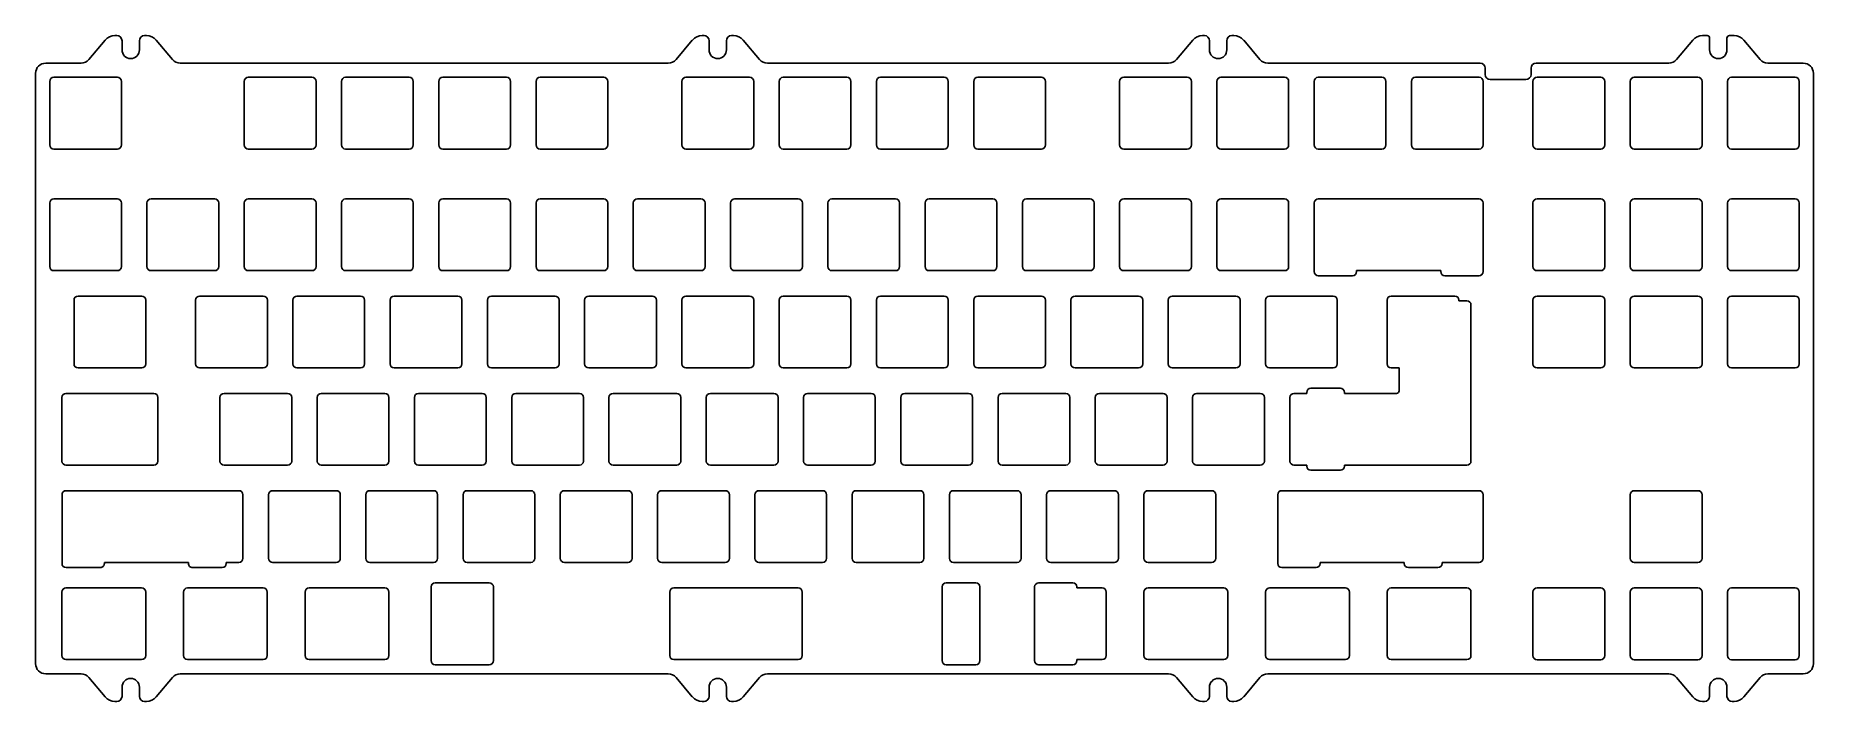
# Model space of a CAD drawing. Header units: millimetres. Extents: x 17 to 365, y 720 to 851.
import ezdxf

# ---------------------------------------------------------------- set-up
doc = ezdxf.new("R2010")
doc.units = ezdxf.units.MM
doc.layers.add('C', color=4, linetype='Continuous')

msp = doc.modelspace()

# ---------------------------------------------------------------- linework, layer by layer
at = {"layer": 'C'}
for p, q in [((27.49, 845.91), (30.67, 849.7)), ((32.58, 850.59), (32.96, 850.59)), ((38.36, 850.59), (38.74, 850.59)), ((43.84, 845.91), (40.66, 849.7)), ((142.48, 845.91), (145.66, 849.7)), ((147.58, 850.59), (147.95, 850.59)), ((153.35, 850.59), (153.73, 850.59)), ((158.83, 845.91), (155.65, 849.7)), ((240.48, 845.91), (243.66, 849.7)), ((245.95, 850.59), (245.58, 850.59)), ((251.73, 850.59), (251.35, 850.59)), ((256.83, 845.91), (253.65, 849.7)), ((338.43, 845.91), (341.62, 849.7)), ((344.41, 850.59), (343.53, 850.59)), ((344.91, 847.79), (344.91, 850.09)), ((348.31, 847.79), (348.31, 850.09)), ((349.69, 850.59), (348.81, 850.59)), ((354.78, 845.91), (351.6, 849.7)), ((33.96, 847.79), (33.96, 849.59)), ((37.36, 847.79), (37.36, 849.59)), ((148.95, 847.79), (148.95, 849.59)), ((152.35, 847.79), (152.35, 849.59)), ((246.95, 847.79), (246.95, 849.59)), ((250.35, 847.79), (250.35, 849.59)), ((17.03, 727.58), (17.03, 843.19)), ((25.95, 845.19), (19.03, 845.19)), ((45.37, 845.19), (140.95, 845.19)), ((160.36, 845.19), (238.95, 845.19)), ((258.36, 845.19), (299.94, 845.19)), ((300.94, 842.99), (300.94, 844.19)), ((309.94, 844.19), (309.94, 842.99)), ((310.94, 845.19), (336.9, 845.19)), ((356.32, 845.19), (363.24, 845.19)), ((365.24, 727.58), (365.24, 843.19)), ((19.8, 841.62), (19.8, 829.16)), ((20.6, 842.42), (33.06, 842.42)), ((33.86, 841.62), (33.86, 829.16)), ((57.9, 841.62), (57.9, 829.16)), ((58.7, 842.42), (71.16, 842.42)), ((71.96, 841.62), (71.96, 829.16)), ((76.95, 841.62), (76.95, 829.16)), ((77.75, 842.42), (90.21, 842.42)), ((91.01, 841.62), (91.01, 829.16)), ((96, 841.62), (96, 829.16)), ((96.8, 842.42), (109.26, 842.42)), ((110.06, 841.62), (110.06, 829.16)), ((115.05, 841.62), (115.05, 829.16)), ((115.85, 842.42), (128.31, 842.42)), ((129.11, 841.62), (129.11, 829.16)), ((143.62, 841.62), (143.62, 829.16)), ((144.42, 842.42), (156.88, 842.42)), ((157.68, 841.62), (157.68, 829.16)), ((162.67, 841.62), (162.67, 829.16)), ((163.47, 842.42), (175.93, 842.42)), ((176.73, 841.62), (176.73, 829.16)), ((181.72, 841.62), (181.72, 829.16)), ((182.52, 842.42), (194.98, 842.42)), ((195.78, 841.62), (195.78, 829.16)), ((200.77, 841.62), (200.77, 829.16)), ((201.57, 842.42), (214.03, 842.42)), ((214.83, 841.62), (214.83, 829.16)), ((229.35, 841.62), (229.35, 829.16)), ((230.15, 842.42), (242.61, 842.42)), ((243.41, 841.62), (243.41, 829.16)), ((248.4, 841.62), (248.4, 829.16)), ((249.2, 842.42), (261.66, 842.42)), ((262.46, 841.62), (262.46, 829.16)), ((267.45, 841.62), (267.45, 829.16)), ((268.25, 842.42), (280.71, 842.42)), ((281.51, 841.62), (281.51, 829.16)), ((286.5, 841.62), (286.5, 829.16)), ((287.3, 842.42), (299.76, 842.42)), ((300.56, 841.62), (300.56, 829.16)), ((301.94, 841.99), (308.94, 841.99)), ((310.31, 841.62), (310.31, 829.16)), ((311.11, 842.42), (323.57, 842.42)), ((324.37, 841.62), (324.37, 829.16)), ((329.36, 841.62), (329.36, 829.16)), ((330.16, 842.42), (342.62, 842.42)), ((343.42, 841.62), (343.42, 829.16)), ((348.41, 841.62), (348.41, 829.16)), ((349.21, 842.42), (361.67, 842.42)), ((362.47, 841.62), (362.47, 829.16)), ((20.6, 828.36), (33.06, 828.36)), ((58.7, 828.36), (71.16, 828.36)), ((77.75, 828.36), (90.21, 828.36)), ((96.8, 828.36), (109.26, 828.36)), ((115.85, 828.36), (128.31, 828.36)), ((144.42, 828.36), (156.88, 828.36)), ((163.47, 828.36), (175.93, 828.36)), ((182.52, 828.36), (194.98, 828.36)), ((201.57, 828.36), (214.03, 828.36)), ((230.15, 828.36), (242.61, 828.36)), ((249.2, 828.36), (261.66, 828.36)), ((268.25, 828.36), (280.71, 828.36)), ((287.3, 828.36), (299.76, 828.36)), ((311.11, 828.36), (323.57, 828.36)), ((330.16, 828.36), (342.62, 828.36)), ((349.21, 828.36), (361.67, 828.36)), ((20.6, 818.61), (33.06, 818.61)), ((39.65, 818.61), (52.11, 818.61)), ((58.7, 818.61), (71.16, 818.61)), ((77.75, 818.61), (90.21, 818.61)), ((96.8, 818.61), (109.26, 818.61)), ((115.85, 818.61), (128.31, 818.61)), ((134.9, 818.61), (147.36, 818.61)), ((153.95, 818.61), (166.41, 818.61)), ((173, 818.61), (185.46, 818.61)), ((192.05, 818.61), (204.51, 818.61)), ((211.1, 818.61), (223.56, 818.61)), ((230.15, 818.61), (242.61, 818.61)), ((249.2, 818.61), (261.66, 818.61)), ((268.26, 818.61), (299.75, 818.61)), ((311.11, 818.61), (323.57, 818.61)), ((330.16, 818.61), (342.62, 818.61)), ((349.21, 818.61), (361.67, 818.61)), ((19.8, 817.81), (19.8, 805.35)), ((33.86, 817.81), (33.86, 805.35)), ((38.85, 817.81), (38.85, 805.35)), ((52.91, 817.81), (52.91, 805.35)), ((57.9, 817.81), (57.9, 805.35)), ((71.96, 817.81), (71.96, 805.35)), ((76.95, 817.81), (76.95, 805.35)), ((91.01, 817.81), (91.01, 805.35)), ((96, 817.81), (96, 805.35)), ((110.06, 817.81), (110.06, 805.35)), ((115.05, 817.81), (115.05, 805.35)), ((129.11, 817.81), (129.11, 805.35)), ((134.1, 817.81), (134.1, 805.35)), ((148.16, 817.81), (148.16, 805.35)), ((153.15, 817.81), (153.15, 805.35)), ((167.21, 817.81), (167.21, 805.35)), ((172.2, 817.81), (172.2, 805.35)), ((186.26, 817.81), (186.26, 805.35)), ((191.25, 817.81), (191.25, 805.35)), ((205.31, 817.81), (205.31, 805.35)), ((210.3, 817.81), (210.3, 805.35)), ((224.36, 817.81), (224.36, 805.35)), ((229.35, 817.81), (229.35, 805.35)), ((243.41, 817.81), (243.41, 805.35)), ((248.4, 817.81), (248.4, 805.35)), ((262.46, 817.81), (262.46, 805.35)), ((267.46, 817.81), (267.46, 804.36)), ((300.55, 817.81), (300.55, 804.36)), ((310.31, 817.81), (310.31, 805.35)), ((324.37, 817.81), (324.37, 805.35)), ((329.36, 817.81), (329.36, 805.35)), ((343.42, 817.81), (343.42, 805.35)), ((348.41, 817.81), (348.41, 805.35)), ((362.47, 817.81), (362.47, 805.35)), ((20.6, 804.55), (33.06, 804.55)), ((39.65, 804.55), (52.11, 804.55)), ((58.7, 804.55), (71.16, 804.55)), ((77.75, 804.55), (90.21, 804.55)), ((96.8, 804.55), (109.26, 804.55)), ((115.85, 804.55), (128.31, 804.55)), ((134.9, 804.55), (147.36, 804.55)), ((153.95, 804.55), (166.41, 804.55)), ((173, 804.55), (185.46, 804.55)), ((192.05, 804.55), (204.51, 804.55)), ((211.1, 804.55), (223.56, 804.55)), ((230.15, 804.55), (242.61, 804.55)), ((249.2, 804.55), (261.66, 804.55)), ((275.77, 804.55), (292.24, 804.55)), ((275.77, 804.36), (275.77, 804.55)), ((292.24, 804.36), (292.24, 804.55)), ((311.11, 804.55), (323.57, 804.55)), ((330.16, 804.55), (342.62, 804.55)), ((349.21, 804.55), (361.67, 804.55)), ((268.26, 803.56), (274.97, 803.56)), ((293.04, 803.56), (299.75, 803.56)), ((24.56, 798.76), (24.56, 786.3)), ((25.36, 799.56), (37.82, 799.56)), ((38.62, 798.76), (38.62, 786.3)), ((48.37, 798.76), (48.37, 786.3)), ((49.17, 799.56), (61.63, 799.56)), ((62.43, 798.76), (62.43, 786.3)), ((67.42, 798.76), (67.42, 786.3)), ((68.22, 799.56), (80.68, 799.56)), ((81.48, 798.76), (81.48, 786.3)), ((86.47, 798.76), (86.47, 786.3)), ((87.27, 799.56), (99.73, 799.56)), ((100.53, 798.76), (100.53, 786.3)), ((105.52, 798.76), (105.52, 786.3)), ((106.32, 799.56), (118.78, 799.56)), ((119.58, 798.76), (119.58, 786.3)), ((124.57, 798.76), (124.57, 786.3)), ((125.37, 799.56), (137.83, 799.56)), ((138.63, 798.76), (138.63, 786.3)), ((143.62, 798.76), (143.62, 786.3)), ((144.42, 799.56), (156.88, 799.56)), ((157.68, 798.76), (157.68, 786.3)), ((162.67, 798.76), (162.67, 786.3)), ((163.47, 799.56), (175.93, 799.56)), ((176.73, 798.76), (176.73, 786.3)), ((181.72, 798.76), (181.72, 786.3)), ((182.52, 799.56), (194.98, 799.56)), ((195.78, 798.76), (195.78, 786.3)), ((200.77, 798.76), (200.77, 786.3)), ((201.57, 799.56), (214.03, 799.56)), ((214.83, 798.76), (214.83, 786.3)), ((219.82, 798.76), (219.82, 786.3)), ((220.62, 799.56), (233.08, 799.56)), ((233.88, 798.76), (233.88, 786.3)), ((238.87, 798.76), (238.87, 786.3)), ((239.67, 799.56), (252.13, 799.56)), ((252.93, 798.76), (252.93, 786.3)), ((257.92, 798.76), (257.92, 786.3)), ((258.72, 799.56), (271.18, 799.56)), ((271.98, 798.76), (271.98, 786.3)), ((281.74, 798.76), (281.74, 786.3)), ((282.54, 799.56), (295, 799.56)), ((295.8, 798.76), (295.8, 798.64)), ((295.8, 798.64), (297.37, 798.64)), ((298.17, 797.84), (298.17, 767.25)), ((310.31, 798.76), (310.31, 786.3)), ((311.11, 799.56), (323.57, 799.56)), ((324.37, 798.76), (324.37, 786.3)), ((329.36, 798.76), (329.36, 786.3)), ((330.16, 799.56), (342.62, 799.56)), ((343.42, 798.76), (343.42, 786.3)), ((348.41, 798.76), (348.41, 786.3)), ((349.21, 799.56), (361.67, 799.56)), ((362.47, 798.76), (362.47, 786.3)), ((25.36, 785.5), (37.82, 785.5)), ((49.17, 785.5), (61.63, 785.5)), ((68.22, 785.5), (80.68, 785.5)), ((87.27, 785.5), (99.73, 785.5)), ((106.32, 785.5), (118.78, 785.5)), ((125.37, 785.5), (137.83, 785.5)), ((144.42, 785.5), (156.88, 785.5)), ((163.47, 785.5), (175.93, 785.5)), ((182.52, 785.5), (194.98, 785.5)), ((201.57, 785.5), (214.03, 785.5)), ((220.62, 785.5), (233.08, 785.5)), ((239.67, 785.5), (252.13, 785.5)), ((258.72, 785.5), (271.18, 785.5)), ((282.54, 785.5), (284.1, 785.5)), ((284.1, 785.5), (284.1, 781.01)), ((311.11, 785.5), (323.57, 785.5)), ((330.16, 785.5), (342.62, 785.5)), ((349.21, 785.5), (361.67, 785.5)), ((22.98, 780.51), (40.2, 780.51)), ((53.94, 780.51), (66.4, 780.51)), ((72.99, 780.51), (85.45, 780.51)), ((92.04, 780.51), (104.5, 780.51)), ((111.09, 780.51), (123.55, 780.51)), ((130.14, 780.51), (142.6, 780.51)), ((149.19, 780.51), (161.65, 780.51)), ((168.24, 780.51), (180.7, 780.51)), ((187.29, 780.51), (199.75, 780.51)), ((206.34, 780.51), (218.8, 780.51)), ((225.39, 780.51), (237.85, 780.51)), ((244.44, 780.51), (256.9, 780.51)), ((263.5, 780.51), (265.99, 780.51)), ((265.99, 780.71), (265.99, 780.51)), ((266.79, 781.51), (272.59, 781.51)), ((273.39, 780.71), (273.39, 780.51)), ((273.39, 780.51), (283.6, 780.51)), ((22.18, 779.71), (22.18, 767.25)), ((41, 779.71), (41, 767.25)), ((53.14, 779.71), (53.14, 767.25)), ((67.2, 779.71), (67.2, 767.25)), ((72.19, 779.71), (72.19, 767.25)), ((86.25, 779.71), (86.25, 767.25)), ((91.24, 779.71), (91.24, 767.25)), ((105.3, 779.71), (105.3, 767.25)), ((110.29, 779.71), (110.29, 767.25)), ((124.35, 779.71), (124.35, 767.25)), ((129.34, 779.71), (129.34, 767.25)), ((143.4, 779.71), (143.4, 767.25)), ((148.39, 779.71), (148.39, 767.25)), ((162.45, 779.71), (162.45, 767.25)), ((167.44, 779.71), (167.44, 767.25)), ((181.5, 779.71), (181.5, 767.25)), ((186.49, 779.71), (186.49, 767.25)), ((200.55, 779.71), (200.55, 767.25)), ((205.54, 779.71), (205.54, 767.25)), ((219.6, 779.71), (219.6, 767.25)), ((224.59, 779.71), (224.59, 767.25)), ((238.65, 779.71), (238.65, 767.25)), ((243.64, 779.71), (243.64, 767.25)), ((257.7, 779.71), (257.7, 767.25)), ((262.7, 779.71), (262.7, 767.25)), ((22.98, 766.45), (40.2, 766.45)), ((53.94, 766.45), (66.4, 766.45)), ((72.99, 766.45), (85.45, 766.45)), ((92.04, 766.45), (104.5, 766.45)), ((111.09, 766.45), (123.55, 766.45)), ((130.14, 766.45), (142.6, 766.45)), ((149.19, 766.45), (161.65, 766.45)), ((168.24, 766.45), (180.7, 766.45)), ((187.29, 766.45), (199.75, 766.45)), ((206.34, 766.45), (218.8, 766.45)), ((225.39, 766.45), (237.85, 766.45)), ((244.44, 766.45), (256.9, 766.45)), ((263.5, 766.45), (265.99, 766.45)), ((265.99, 766.25), (265.99, 766.45)), ((273.39, 766.25), (273.39, 766.45)), ((273.39, 766.45), (297.37, 766.45)), ((266.79, 765.45), (272.59, 765.45)), ((22.21, 747.2), (22.21, 760.66)), ((56.84, 761.46), (23.01, 761.46)), ((57.64, 748.21), (57.64, 760.66)), ((62.66, 760.66), (62.66, 748.2)), ((63.46, 761.46), (75.92, 761.46)), ((76.72, 760.66), (76.72, 748.2)), ((81.71, 760.66), (81.71, 748.2)), ((82.51, 761.46), (94.97, 761.46)), ((95.77, 760.66), (95.77, 748.2)), ((100.76, 760.66), (100.76, 748.2)), ((101.56, 761.46), (114.02, 761.46)), ((114.82, 760.66), (114.82, 748.2)), ((119.81, 760.66), (119.81, 748.2)), ((120.61, 761.46), (133.07, 761.46)), ((133.87, 760.66), (133.87, 748.2)), ((138.86, 760.66), (138.86, 748.2)), ((139.66, 761.46), (152.12, 761.46)), ((152.92, 760.66), (152.92, 748.2)), ((157.91, 760.66), (157.91, 748.2)), ((158.71, 761.46), (171.17, 761.46)), ((171.97, 760.66), (171.97, 748.2)), ((176.96, 760.66), (176.96, 748.2)), ((177.76, 761.46), (190.22, 761.46)), ((191.02, 760.66), (191.02, 748.2)), ((196.01, 760.66), (196.01, 748.2)), ((196.81, 761.46), (209.27, 761.46)), ((210.07, 760.66), (210.07, 748.2)), ((215.06, 760.66), (215.06, 748.2)), ((215.86, 761.46), (228.32, 761.46)), ((229.12, 760.66), (229.12, 748.2)), ((234.11, 760.66), (234.11, 748.2)), ((234.91, 761.46), (247.37, 761.46)), ((248.17, 760.66), (248.17, 748.2)), ((260.32, 760.66), (260.32, 747.2)), ((261.12, 761.46), (299.75, 761.46)), ((300.55, 760.66), (300.55, 748.21)), ((329.36, 760.66), (329.36, 748.2)), ((330.16, 761.46), (342.62, 761.46)), ((343.42, 760.66), (343.42, 748.2)), ((29.7, 746.4), (23.01, 746.4)), ((30.5, 747.4), (46.97, 747.4)), ((30.5, 747.4), (30.5, 747.2)), ((46.97, 747.4), (46.97, 747.2)), ((47.77, 746.4), (53.57, 746.4)), ((54.37, 747.41), (56.84, 747.41)), ((54.37, 747.2), (54.37, 747.41)), ((63.46, 747.4), (75.92, 747.4)), ((82.51, 747.4), (94.97, 747.4)), ((101.56, 747.4), (114.02, 747.4)), ((120.61, 747.4), (133.07, 747.4)), ((139.66, 747.4), (152.12, 747.4)), ((158.71, 747.4), (171.17, 747.4)), ((177.76, 747.4), (190.22, 747.4)), ((196.81, 747.4), (209.27, 747.4)), ((215.86, 747.4), (228.32, 747.4)), ((234.91, 747.4), (247.37, 747.4)), ((261.12, 746.4), (267.82, 746.4)), ((268.62, 747.4), (285.1, 747.4)), ((268.62, 747.2), (268.62, 747.4)), ((285.1, 747.2), (285.1, 747.4)), ((285.9, 746.4), (291.7, 746.4)), ((292.5, 747.41), (299.75, 747.41)), ((292.5, 747.2), (292.5, 747.41)), ((330.16, 747.4), (342.62, 747.4)), ((22.99, 742.41), (37.81, 742.41)), ((46.8, 742.41), (61.62, 742.41)), ((70.62, 742.41), (85.44, 742.41)), ((94.5, 728.17), (94.5, 742.61)), ((95.3, 743.41), (105.9, 743.41)), ((106.7, 728.17), (106.7, 742.61)), ((142.05, 742.41), (166.4, 742.41)), ((194.58, 728.17), (194.58, 742.61)), ((195.38, 743.41), (201.18, 743.41)), ((201.98, 728.17), (201.98, 742.61)), ((212.69, 742.61), (212.69, 728.17)), ((213.49, 743.41), (220.2, 743.41)), ((221, 742.41), (221, 742.61)), ((225.93, 742.41), (221, 742.41)), ((234.92, 742.41), (249.74, 742.41)), ((258.73, 742.41), (273.56, 742.41)), ((282.55, 742.41), (297.37, 742.41)), ((311.11, 742.41), (323.57, 742.41)), ((330.16, 742.41), (342.62, 742.41)), ((349.21, 742.41), (361.67, 742.41)), ((22.19, 741.61), (22.19, 729.17)), ((38.61, 741.61), (38.61, 729.17)), ((46, 741.61), (46, 729.17)), ((62.42, 741.61), (62.42, 729.17)), ((69.82, 741.61), (69.82, 729.17)), ((86.24, 741.61), (86.24, 729.17)), ((141.25, 741.61), (141.25, 729.17)), ((167.2, 741.61), (167.2, 729.17)), ((226.73, 741.61), (226.73, 729.17)), ((234.12, 741.61), (234.12, 729.17)), ((250.54, 741.61), (250.54, 729.17)), ((257.93, 741.61), (257.93, 729.17)), ((274.36, 741.61), (274.36, 729.17)), ((281.75, 741.61), (281.75, 729.17)), ((298.17, 741.61), (298.17, 729.17)), ((310.31, 741.61), (310.31, 729.15)), ((324.37, 741.61), (324.37, 729.15)), ((329.36, 741.61), (329.36, 729.15)), ((343.42, 741.61), (343.42, 729.15)), ((348.41, 741.61), (348.41, 729.15)), ((362.47, 741.61), (362.47, 729.15)), ((22.99, 728.37), (37.81, 728.37)), ((46.8, 728.37), (61.62, 728.37)), ((70.62, 728.37), (85.44, 728.37)), ((142.05, 728.37), (166.4, 728.37)), ((221, 728.37), (225.93, 728.37)), ((221, 728.37), (221, 728.17)), ((234.92, 728.37), (249.74, 728.37)), ((258.73, 728.37), (273.56, 728.37)), ((282.55, 728.37), (297.37, 728.37)), ((311.11, 728.35), (323.57, 728.35)), ((330.16, 728.35), (342.62, 728.35)), ((349.21, 728.35), (361.67, 728.35)), ((25.95, 725.58), (19.03, 725.58)), ((27.49, 724.87), (30.67, 721.07)), ((43.84, 724.87), (40.66, 721.07)), ((45.37, 725.58), (140.95, 725.58)), ((95.3, 727.37), (105.9, 727.37)), ((142.48, 724.87), (145.66, 721.07)), ((158.83, 724.87), (155.65, 721.07)), ((160.36, 725.58), (238.95, 725.58)), ((201.18, 727.37), (195.38, 727.37)), ((213.49, 727.37), (220.2, 727.37)), ((240.48, 724.87), (243.66, 721.07)), ((256.83, 724.87), (253.65, 721.07)), ((258.36, 725.58), (336.9, 725.58)), ((338.43, 724.87), (341.62, 721.07)), ((354.78, 724.87), (351.6, 721.07)), ((356.32, 725.58), (363.24, 725.58)), ((33.96, 722.98), (33.96, 721.18)), ((37.36, 722.98), (37.36, 721.18)), ((148.95, 722.98), (148.95, 721.18)), ((152.35, 722.98), (152.35, 721.18)), ((246.95, 722.98), (246.95, 721.18)), ((250.35, 722.98), (250.35, 721.18)), ((344.91, 722.98), (344.91, 721.18)), ((348.31, 722.98), (348.31, 721.18)), ((32.58, 720.18), (32.96, 720.18)), ((38.36, 720.18), (38.74, 720.18)), ((147.58, 720.18), (147.95, 720.18)), ((153.35, 720.18), (153.73, 720.18)), ((245.95, 720.18), (245.58, 720.18)), ((251.73, 720.18), (251.35, 720.18)), ((343.91, 720.18), (343.53, 720.18)), ((349.69, 720.18), (349.31, 720.18))]:
    msp.add_line(p, q, dxfattribs=at)
for centre, radius, start, end in [((32.58, 848.09), 2.5, 90, 140), ((32.96, 849.59), 1, 0, 90), ((38.36, 849.59), 1, 90, 180), ((38.74, 848.09), 2.5, 40, 90), ((147.58, 848.09), 2.5, 90, 140), ((147.95, 849.59), 1, 0, 90), ((153.35, 849.59), 1, 90, 180), ((153.73, 848.09), 2.5, 40, 90), ((245.58, 848.09), 2.5, 90, 140), ((245.95, 849.59), 1, 360, 90), ((251.35, 849.59), 1, 90, 180), ((251.73, 848.09), 2.5, 40, 90), ((343.53, 848.09), 2.5, 90, 140), ((344.41, 850.09), 0.5, 360, 90), ((348.81, 850.09), 0.5, 90, 180), ((349.69, 848.09), 2.5, 40, 90), ((35.66, 847.79), 1.7, 180, 0), ((150.65, 847.79), 1.7, 180, 0), ((248.65, 847.79), 1.7, 180, 0), ((346.61, 847.79), 1.7, 180, 0), ((19.03, 843.19), 2, 90, 180), ((25.95, 847.19), 2, 270, 320), ((45.37, 847.19), 2, 220, 270), ((140.95, 847.19), 2, 270, 320), ((160.36, 847.19), 2, 220, 270), ((238.95, 847.19), 2, 270, 320), ((258.36, 847.19), 2, 220, 270), ((299.94, 844.19), 1, 0, 90), ((301.94, 842.99), 1, 180, 270), ((308.94, 842.99), 1, 270, 0), ((310.94, 844.19), 1, 90, 180), ((336.9, 847.19), 2, 270, 320), ((356.32, 847.19), 2, 220, 270), ((363.24, 843.19), 2, 0, 90), ((20.6, 841.62), 0.8, 90, 180), ((33.06, 841.62), 0.8, 0, 90), ((58.7, 841.62), 0.8, 90, 180), ((71.16, 841.62), 0.8, 0, 90), ((77.75, 841.62), 0.8, 90, 180), ((90.21, 841.62), 0.8, 0, 90), ((96.8, 841.62), 0.8, 90, 180), ((109.26, 841.62), 0.8, 0, 90), ((115.85, 841.62), 0.8, 90, 180), ((128.31, 841.62), 0.8, 0, 90), ((144.42, 841.62), 0.8, 90, 180), ((156.88, 841.62), 0.8, 0, 90), ((163.47, 841.62), 0.8, 90, 180), ((175.93, 841.62), 0.8, 0, 90), ((182.52, 841.62), 0.8, 90, 180), ((194.98, 841.62), 0.8, 0, 90), ((201.57, 841.62), 0.8, 90, 180), ((214.03, 841.62), 0.8, 0, 90), ((230.15, 841.62), 0.8, 90, 180), ((242.61, 841.62), 0.8, 0, 90), ((249.2, 841.62), 0.8, 90, 180), ((261.66, 841.62), 0.8, 0, 90), ((268.25, 841.62), 0.8, 90, 180), ((280.71, 841.62), 0.8, 0, 90), ((287.3, 841.62), 0.8, 90, 180), ((299.76, 841.62), 0.8, 0, 90), ((311.11, 841.62), 0.8, 90, 180), ((323.57, 841.62), 0.8, 0, 90), ((330.16, 841.62), 0.8, 90, 180), ((342.62, 841.62), 0.8, 0, 90), ((349.21, 841.62), 0.8, 90, 180), ((361.67, 841.62), 0.8, 0, 90), ((20.6, 829.16), 0.8, 180, 270), ((33.06, 829.16), 0.8, 270, 0), ((58.7, 829.16), 0.8, 180, 270), ((71.16, 829.16), 0.8, 270, 0), ((77.75, 829.16), 0.8, 180, 270), ((90.21, 829.16), 0.8, 270, 0), ((96.8, 829.16), 0.8, 180, 270), ((109.26, 829.16), 0.8, 270, 0), ((115.85, 829.16), 0.8, 180, 270), ((128.31, 829.16), 0.8, 270, 0), ((144.42, 829.16), 0.8, 180, 270), ((156.88, 829.16), 0.8, 270, 0), ((163.47, 829.16), 0.8, 180, 270), ((175.93, 829.16), 0.8, 270, 0), ((182.52, 829.16), 0.8, 180, 270), ((194.98, 829.16), 0.8, 270, 0), ((201.57, 829.16), 0.8, 180, 270), ((214.03, 829.16), 0.8, 270, 0), ((230.15, 829.16), 0.8, 180, 270), ((242.61, 829.16), 0.8, 270, 0), ((249.2, 829.16), 0.8, 180, 270), ((261.66, 829.16), 0.8, 270, 0), ((268.25, 829.16), 0.8, 180, 270), ((280.71, 829.16), 0.8, 270, 0), ((287.3, 829.16), 0.8, 180, 270), ((299.76, 829.16), 0.8, 270, 0), ((311.11, 829.16), 0.8, 180, 270), ((323.57, 829.16), 0.8, 270, 0), ((330.16, 829.16), 0.8, 180, 270), ((342.62, 829.16), 0.8, 270, 0), ((349.21, 829.16), 0.8, 180, 270), ((361.67, 829.16), 0.8, 270, 0), ((20.6, 817.81), 0.8, 90, 180), ((33.06, 817.81), 0.8, 0, 90), ((39.65, 817.81), 0.8, 90, 180), ((52.11, 817.81), 0.8, 0, 90), ((58.7, 817.81), 0.8, 90, 180), ((71.16, 817.81), 0.8, 0, 90), ((77.75, 817.81), 0.8, 90, 180), ((90.21, 817.81), 0.8, 0, 90), ((96.8, 817.81), 0.8, 90, 180), ((109.26, 817.81), 0.8, 0, 90), ((115.85, 817.81), 0.8, 90, 180), ((128.31, 817.81), 0.8, 0, 90), ((134.9, 817.81), 0.8, 90, 180), ((147.36, 817.81), 0.8, 0, 90), ((153.95, 817.81), 0.8, 90, 180), ((166.41, 817.81), 0.8, 0, 90), ((173, 817.81), 0.8, 90, 180), ((185.46, 817.81), 0.8, 0, 90), ((192.05, 817.81), 0.8, 90, 180), ((204.51, 817.81), 0.8, 0, 90), ((211.1, 817.81), 0.8, 90, 180), ((223.56, 817.81), 0.8, 0, 90), ((230.15, 817.81), 0.8, 90, 180), ((242.61, 817.81), 0.8, 0, 90), ((249.2, 817.81), 0.8, 90, 180), ((261.66, 817.81), 0.8, 0, 90), ((268.26, 817.81), 0.8, 90, 180), ((299.75, 817.81), 0.8, 0, 90), ((311.11, 817.81), 0.8, 90, 180), ((323.57, 817.81), 0.8, 0, 90), ((330.16, 817.81), 0.8, 90, 180), ((342.62, 817.81), 0.8, 0, 90), ((349.21, 817.81), 0.8, 90, 180), ((361.67, 817.81), 0.8, 0, 90), ((20.6, 805.35), 0.8, 180, 270), ((33.06, 805.35), 0.8, 270, 0), ((39.65, 805.35), 0.8, 180, 270), ((52.11, 805.35), 0.8, 270, 0), ((58.7, 805.35), 0.8, 180, 270), ((71.16, 805.35), 0.8, 270, 0), ((77.75, 805.35), 0.8, 180, 270), ((90.21, 805.35), 0.8, 270, 0), ((96.8, 805.35), 0.8, 180, 270), ((109.26, 805.35), 0.8, 270, 0), ((115.85, 805.35), 0.8, 180, 270), ((128.31, 805.35), 0.8, 270, 0), ((134.9, 805.35), 0.8, 180, 270), ((147.36, 805.35), 0.8, 270, 0), ((153.95, 805.35), 0.8, 180, 270), ((166.41, 805.35), 0.8, 270, 0), ((173, 805.35), 0.8, 180, 270), ((185.46, 805.35), 0.8, 270, 0), ((192.05, 805.35), 0.8, 180, 270), ((204.51, 805.35), 0.8, 270, 0), ((211.1, 805.35), 0.8, 180, 270), ((223.56, 805.35), 0.8, 270, 0), ((230.15, 805.35), 0.8, 180, 270), ((242.61, 805.35), 0.8, 270, 0), ((249.2, 805.35), 0.8, 180, 270), ((261.66, 805.35), 0.8, 270, 0), ((311.11, 805.35), 0.8, 180, 270), ((323.57, 805.35), 0.8, 270, 0), ((330.16, 805.35), 0.8, 180, 270), ((342.62, 805.35), 0.8, 270, 0), ((349.21, 805.35), 0.8, 180, 270), ((361.67, 805.35), 0.8, 270, 0), ((268.26, 804.36), 0.8, 180, 270), ((274.97, 804.36), 0.8, 270, 0), ((293.04, 804.36), 0.8, 180, 270), ((299.75, 804.36), 0.8, 270, 0), ((25.36, 798.76), 0.8, 90, 180), ((37.82, 798.76), 0.8, 0, 90), ((49.17, 798.76), 0.8, 90, 180), ((61.63, 798.76), 0.8, 0, 90), ((68.22, 798.76), 0.8, 90, 180), ((80.68, 798.76), 0.8, 0, 90), ((87.27, 798.76), 0.8, 90, 180), ((99.73, 798.76), 0.8, 0, 90), ((106.32, 798.76), 0.8, 90, 180), ((118.78, 798.76), 0.8, 0, 90), ((125.37, 798.76), 0.8, 90, 180), ((137.83, 798.76), 0.8, 0, 90), ((144.42, 798.76), 0.8, 90, 180), ((156.88, 798.76), 0.8, 0, 90), ((163.47, 798.76), 0.8, 90, 180), ((175.93, 798.76), 0.8, 0, 90), ((182.52, 798.76), 0.8, 90, 180), ((194.98, 798.76), 0.8, 0, 90), ((201.57, 798.76), 0.8, 90, 180), ((214.03, 798.76), 0.8, 0, 90), ((220.62, 798.76), 0.8, 90, 180), ((233.08, 798.76), 0.8, 0, 90), ((239.67, 798.76), 0.8, 90, 180), ((252.13, 798.76), 0.8, 0, 90), ((258.72, 798.76), 0.8, 90, 180), ((271.18, 798.76), 0.8, 0, 90), ((282.54, 798.76), 0.8, 90, 180), ((295, 798.76), 0.8, 0, 90), ((297.37, 797.84), 0.8, 0, 90), ((311.11, 798.76), 0.8, 90, 180), ((323.57, 798.76), 0.8, 0, 90), ((330.16, 798.76), 0.8, 90, 180), ((342.62, 798.76), 0.8, 0, 90), ((349.21, 798.76), 0.8, 90, 180), ((361.67, 798.76), 0.8, 0, 90), ((25.36, 786.3), 0.8, 180, 270), ((37.82, 786.3), 0.8, 270, 0), ((49.17, 786.3), 0.8, 180, 270), ((61.63, 786.3), 0.8, 270, 0), ((68.22, 786.3), 0.8, 180, 270), ((80.68, 786.3), 0.8, 270, 0), ((87.27, 786.3), 0.8, 180, 270), ((99.73, 786.3), 0.8, 270, 0), ((106.32, 786.3), 0.8, 180, 270), ((118.78, 786.3), 0.8, 270, 0), ((125.37, 786.3), 0.8, 180, 270), ((137.83, 786.3), 0.8, 270, 0), ((144.42, 786.3), 0.8, 180, 270), ((156.88, 786.3), 0.8, 270, 0), ((163.47, 786.3), 0.8, 180, 270), ((175.93, 786.3), 0.8, 270, 0), ((182.52, 786.3), 0.8, 180, 270), ((194.98, 786.3), 0.8, 270, 0), ((201.57, 786.3), 0.8, 180, 270), ((214.03, 786.3), 0.8, 270, 0), ((220.62, 786.3), 0.8, 180, 270), ((233.08, 786.3), 0.8, 270, 0), ((239.67, 786.3), 0.8, 180, 270), ((252.13, 786.3), 0.8, 270, 0), ((258.72, 786.3), 0.8, 180, 270), ((271.18, 786.3), 0.8, 270, 0), ((282.54, 786.3), 0.8, 180, 270), ((311.11, 786.3), 0.8, 180, 270), ((323.57, 786.3), 0.8, 270, 0), ((330.16, 786.3), 0.8, 180, 270), ((342.62, 786.3), 0.8, 270, 0), ((349.21, 786.3), 0.8, 180, 270), ((361.67, 786.3), 0.8, 270, 0), ((22.98, 779.71), 0.8, 90, 180), ((40.2, 779.71), 0.8, 0, 90), ((53.94, 779.71), 0.8, 90, 180), ((66.4, 779.71), 0.8, 0, 90), ((72.99, 779.71), 0.8, 90, 180), ((85.45, 779.71), 0.8, 0, 90), ((92.04, 779.71), 0.8, 90, 180), ((104.5, 779.71), 0.8, 0, 90), ((111.09, 779.71), 0.8, 90, 180), ((123.55, 779.71), 0.8, 0, 90), ((130.14, 779.71), 0.8, 90, 180), ((142.6, 779.71), 0.8, 0, 90), ((149.19, 779.71), 0.8, 90, 180), ((161.65, 779.71), 0.8, 0, 90), ((168.24, 779.71), 0.8, 90, 180), ((180.7, 779.71), 0.8, 0, 90), ((187.29, 779.71), 0.8, 90, 180), ((199.75, 779.71), 0.8, 0, 90), ((206.34, 779.71), 0.8, 90, 180), ((218.8, 779.71), 0.8, 0, 90), ((225.39, 779.71), 0.8, 90, 180), ((237.85, 779.71), 0.8, 0, 90), ((244.44, 779.71), 0.8, 90, 180), ((256.9, 779.71), 0.8, 0, 90), ((263.5, 779.71), 0.8, 90, 180), ((266.79, 780.71), 0.8, 90, 180), ((272.59, 780.71), 0.8, 0, 90), ((283.6, 781.01), 0.5, 270, 0), ((22.98, 767.25), 0.8, 180, 270), ((40.2, 767.25), 0.8, 270, 0), ((53.94, 767.25), 0.8, 180, 270), ((66.4, 767.25), 0.8, 270, 0), ((72.99, 767.25), 0.8, 180, 270), ((85.45, 767.25), 0.8, 270, 0), ((92.04, 767.25), 0.8, 180, 270), ((104.5, 767.25), 0.8, 270, 0), ((111.09, 767.25), 0.8, 180, 270), ((123.55, 767.25), 0.8, 270, 0), ((130.14, 767.25), 0.8, 180, 270), ((142.6, 767.25), 0.8, 270, 0), ((149.19, 767.25), 0.8, 180, 270), ((161.65, 767.25), 0.8, 270, 0), ((168.24, 767.25), 0.8, 180, 270), ((180.7, 767.25), 0.8, 270, 0), ((187.29, 767.25), 0.8, 180, 270), ((199.75, 767.25), 0.8, 270, 0), ((206.34, 767.25), 0.8, 180, 270), ((218.8, 767.25), 0.8, 270, 0), ((225.39, 767.25), 0.8, 180, 270), ((237.85, 767.25), 0.8, 270, 0), ((244.44, 767.25), 0.8, 180, 270), ((256.9, 767.25), 0.8, 270, 0), ((263.5, 767.25), 0.8, 180, 270), ((266.79, 766.25), 0.8, 180, 270), ((272.59, 766.25), 0.8, 270, 0), ((297.37, 767.25), 0.8, 270, 0), ((23.01, 760.66), 0.8, 90, 180), ((56.84, 760.66), 0.8, 0, 90), ((63.46, 760.66), 0.8, 90, 180), ((75.92, 760.66), 0.8, 0, 90), ((82.51, 760.66), 0.8, 90, 180), ((94.97, 760.66), 0.8, 0, 90), ((101.56, 760.66), 0.8, 90, 180), ((114.02, 760.66), 0.8, 0, 90), ((120.61, 760.66), 0.8, 90, 180), ((133.07, 760.66), 0.8, 0, 90), ((139.66, 760.66), 0.8, 90, 180), ((152.12, 760.66), 0.8, 0, 90), ((158.71, 760.66), 0.8, 90, 180), ((171.17, 760.66), 0.8, 0, 90), ((177.76, 760.66), 0.8, 90, 180), ((190.22, 760.66), 0.8, 0, 90), ((196.81, 760.66), 0.8, 90, 180), ((209.27, 760.66), 0.8, 0, 90), ((215.86, 760.66), 0.8, 90, 180), ((228.32, 760.66), 0.8, 0, 90), ((234.91, 760.66), 0.8, 90, 180), ((247.37, 760.66), 0.8, 0, 90), ((261.12, 760.66), 0.8, 90, 180), ((299.75, 760.66), 0.8, 0, 90), ((330.16, 760.66), 0.8, 90, 180), ((342.62, 760.66), 0.8, 0, 90), ((23.01, 747.2), 0.8, 180, 270), ((29.7, 747.2), 0.8, 270, 0.0302), ((47.77, 747.2), 0.8, 179.9698, 270), ((53.57, 747.2), 0.8, 270, 0), ((56.84, 748.21), 0.8, 270, 0), ((63.46, 748.2), 0.8, 180, 270), ((75.92, 748.2), 0.8, 270, 0), ((82.51, 748.2), 0.8, 180, 270), ((94.97, 748.2), 0.8, 270, 0), ((101.56, 748.2), 0.8, 180, 270), ((114.02, 748.2), 0.8, 270, 0), ((120.61, 748.2), 0.8, 180, 270), ((133.07, 748.2), 0.8, 270, 0), ((139.66, 748.2), 0.8, 180, 270), ((152.12, 748.2), 0.8, 270, 0), ((158.71, 748.2), 0.8, 180, 270), ((171.17, 748.2), 0.8, 270, 0), ((177.76, 748.2), 0.8, 180, 270), ((190.22, 748.2), 0.8, 270, 0), ((196.81, 748.2), 0.8, 180, 270), ((209.27, 748.2), 0.8, 270, 0), ((215.86, 748.2), 0.8, 180, 270), ((228.32, 748.2), 0.8, 270, 0), ((234.91, 748.2), 0.8, 180, 270), ((247.37, 748.2), 0.8, 270, 0), ((261.12, 747.2), 0.8, 180, 270), ((267.82, 747.2), 0.8, 270, 0), ((285.9, 747.2), 0.8, 180, 270), ((291.7, 747.2), 0.8, 270, 0), ((299.75, 748.21), 0.8, 270, 0), ((330.16, 748.2), 0.8, 180, 270), ((342.62, 748.2), 0.8, 270, 0), ((22.99, 741.61), 0.8, 90, 180), ((37.81, 741.61), 0.8, 0, 90), ((46.8, 741.61), 0.8, 90, 180), ((61.62, 741.61), 0.8, 0, 90), ((70.62, 741.61), 0.8, 90, 180), ((85.44, 741.61), 0.8, 0, 90), ((95.3, 742.61), 0.8, 90, 180), ((105.9, 742.61), 0.8, 0, 90), ((142.05, 741.61), 0.8, 90, 180), ((166.4, 741.61), 0.8, 0, 90), ((195.38, 742.61), 0.8, 90, 180), ((201.18, 742.61), 0.8, 0, 90), ((213.49, 742.61), 0.8, 90, 180), ((220.2, 742.61), 0.8, 0, 90), ((225.93, 741.61), 0.8, 0, 90), ((234.92, 741.61), 0.8, 90, 180), ((249.74, 741.61), 0.8, 0, 90), ((258.73, 741.61), 0.8, 90, 180), ((273.56, 741.61), 0.8, 0, 90), ((282.55, 741.61), 0.8, 90, 180), ((297.37, 741.61), 0.8, 0, 90), ((311.11, 741.61), 0.8, 90, 180), ((323.57, 741.61), 0.8, 0, 90), ((330.16, 741.61), 0.8, 90, 180), ((342.62, 741.61), 0.8, 0, 90), ((349.21, 741.61), 0.8, 90, 180), ((361.67, 741.61), 0.8, 0, 90), ((22.99, 729.17), 0.8, 180, 270), ((37.81, 729.17), 0.8, 270, 0), ((46.8, 729.17), 0.8, 180, 270), ((61.62, 729.17), 0.8, 270, 0), ((70.62, 729.17), 0.8, 180, 270), ((85.44, 729.17), 0.8, 270, 0), ((95.3, 728.17), 0.8, 180, 270), ((105.9, 728.17), 0.8, 270, 0), ((142.05, 729.17), 0.8, 180, 270), ((166.4, 729.17), 0.8, 270, 0), ((195.38, 728.17), 0.8, 180, 270), ((201.18, 728.17), 0.8, 270, 0), ((213.49, 728.17), 0.8, 180, 270), ((220.2, 728.17), 0.8, 270, 0), ((225.93, 729.17), 0.8, 270, 0), ((234.92, 729.17), 0.8, 180, 270), ((249.74, 729.17), 0.8, 270, 0), ((258.73, 729.17), 0.8, 180, 270), ((273.56, 729.17), 0.8, 270, 0), ((282.55, 729.17), 0.8, 180, 270), ((297.37, 729.17), 0.8, 270, 0), ((311.11, 729.15), 0.8, 180, 270), ((323.57, 729.15), 0.8, 270, 0), ((330.16, 729.15), 0.8, 180, 270), ((342.62, 729.15), 0.8, 270, 0), ((349.21, 729.15), 0.8, 180, 270), ((361.67, 729.15), 0.8, 270, 0), ((19.03, 727.58), 2, 180, 270), ((25.95, 723.58), 2, 40, 90), ((35.66, 722.98), 1.7, 360, 180), ((45.37, 723.58), 2, 90, 140), ((140.95, 723.58), 2, 40, 90), ((150.65, 722.98), 1.7, 360, 180), ((160.36, 723.58), 2, 90, 140), ((238.95, 723.58), 2, 40, 90), ((248.65, 722.98), 1.7, 0, 180), ((258.36, 723.58), 2, 90, 140), ((336.9, 723.58), 2, 40, 90), ((346.61, 722.98), 1.7, 360, 180), ((356.32, 723.58), 2, 90, 140), ((363.24, 727.58), 2, 270, 0), ((32.58, 722.68), 2.5, 220, 270), ((32.96, 721.18), 1, 270, 0), ((38.36, 721.18), 1, 180, 270), ((38.74, 722.68), 2.5, 270, 320), ((147.58, 722.68), 2.5, 220, 270), ((147.95, 721.18), 1, 270, 0), ((153.35, 721.18), 1, 180, 270), ((153.73, 722.68), 2.5, 270, 320), ((245.58, 722.68), 2.5, 220, 270), ((245.95, 721.18), 1, 270, 0), ((251.35, 721.18), 1, 180, 270), ((251.73, 722.68), 2.5, 270, 320), ((343.53, 722.68), 2.5, 220, 270), ((343.91, 721.18), 1, 270, 0), ((349.31, 721.18), 1, 180, 270), ((349.69, 722.68), 2.5, 270, 320)]:
    msp.add_arc(centre, radius, start, end, dxfattribs=at)

doc.saveas('drawing.dxf')
